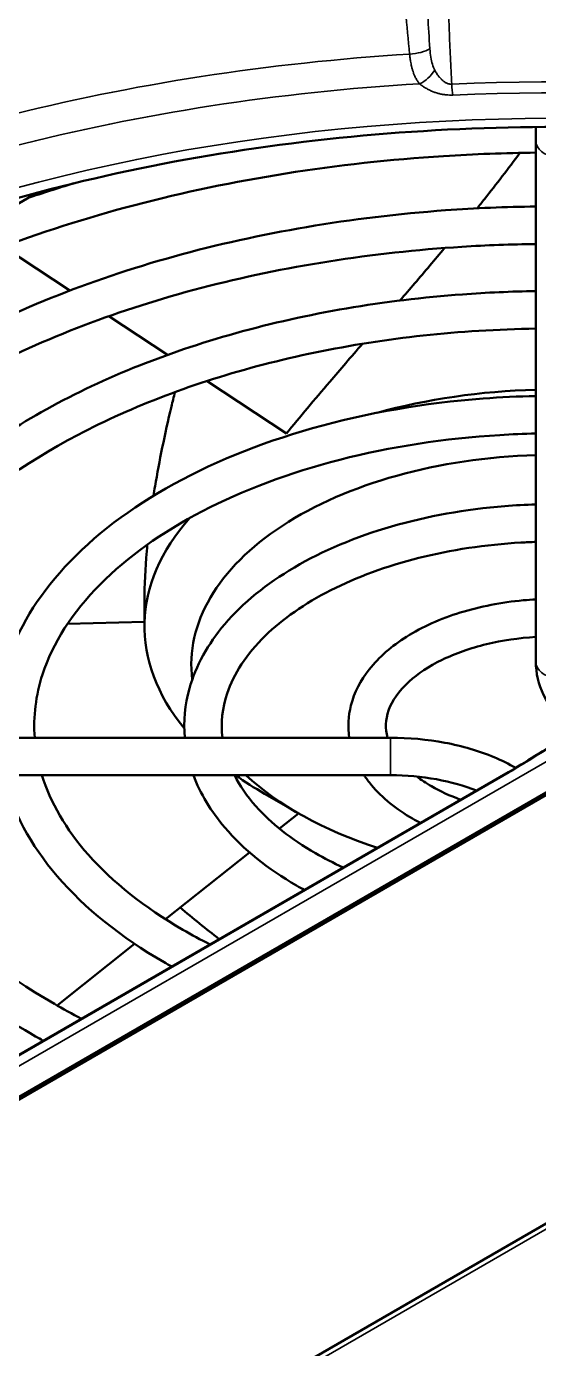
# Model space of a CAD drawing. Header units: millimetres. Extents: x 40 to 2195, y 40 to 1687.
# Drawn here: x 1615.6 to 1637.5, y 304.2 to 360.6 of the extents above; entities that cross this region are included whole.
import ezdxf

# ---------------------------------------------------------------- set-up
doc = ezdxf.new("R2010")
doc.units = ezdxf.units.MM
doc.header["$LTSCALE"] = 8
doc.layers.add('Visible (ISO)', color=7, linetype='Continuous', lineweight=50)
doc.layers.add('Visible Narrow (ISO)', color=7, linetype='Continuous', lineweight=35)

msp = doc.modelspace()

# ---------------------------------------------------------------- linework, layer by layer
at = {"layer": 'Visible (ISO)'}
for p, q in [((1637.357, 356.316), (1637.357, 355.732)), ((1637.357, 355.732), (1637.357, 333.504)), ((1616.064, 353.511), (1591.818, 339.513)), ((1617.476, 349.34), (1614.635, 351.213)), ((1621.639, 346.595), (1619.137, 348.245)), ((1626.717, 343.246), (1623.328, 345.481)), ((1570.897, 289.19), (1654.336, 337.363)), ((1652.729, 336.55), (1572.504, 290.232)), ((1620.657, 335.015), (1620.657, 336.093)), ((1620.657, 335.208), (1617.376, 335.122)), ((1631.157, 330.263), (1592.657, 330.263)), ((1631.157, 328.663), (1592.657, 328.663)), ((1593.273, 304.02), (1636.184, 328.795)), ((1627.197, 327.054), (1625.783, 327.871)), ((1627.234, 327.033), (1626.419, 326.386)), ((1625.142, 325.37), (1621.555, 322.52)), ((1620.236, 321.472), (1616.928, 318.843)), ((1532.622, 248.823), (1651.86, 317.665))]:
    msp.add_line(p, q, dxfattribs=at)
for centre, major_axis, ratio, start_param, end_param in [((1638.157, 335.015), (17.5, 0), 0.57735, 1.616527, 2.018399), ((1638.157, 333.382), (-15.5, 0), 0.57735, 4.764025, 6.354768), ((1638.157, 335.015), (-17.5, 0), 0.57735, 5.808021, 6.727725), ((1638.157, 335.015), (-17.5, 0), 0.57735, 0.679884, 0.785398), ((1638.157, 333.382), (-15.5, 0), 0.57735, 0.555474, 1.061293), ((1638.184, 325.331), (-2, 3.464), 0.577346, 6.283161, 6.283228)]:
    msp.add_ellipse(centre, major_axis=major_axis, ratio=ratio, start_param=start_param, end_param=end_param, dxfattribs=at)
for points, knots in [([(1662.293, 352.934), (1659.502, 353.767), (1656.575, 354.456), (1648.286, 355.921), (1642.745, 356.372), (1631.685, 356.258), (1626.169, 355.692), (1615.745, 353.609), (1610.838, 352.093), (1602.143, 348.293), (1598.355, 346.011), (1592.493, 341.158), (1590.31, 338.627), (1588.818, 336.025)], [3.449836, 3.449836, 3.449836, 3.449836, 3.629861, 3.629861, 3.944824, 3.944824, 4.260194, 4.260194, 4.575054, 4.575054, 4.88877, 4.88877, 5.1781, 5.1781, 5.1781, 5.1781]), ([(1595.217, 330.263), (1595.158, 331.865), (1595.378, 333.469), (1596.693, 337.638), (1598.259, 340.171), (1602.711, 344.783), (1605.555, 346.869), (1612.249, 350.425), (1616.092, 351.897), (1624.404, 354.08), (1628.872, 354.789), (1634.729, 355.161), (1636.043, 355.21), (1637.357, 355.224)], [0.764185, 0.764185, 0.764185, 0.764185, 0.965523, 0.965523, 1.293941, 1.293941, 1.612416, 1.612416, 1.929259, 1.929259, 2.246597, 2.246597, 2.337713, 2.337713, 2.337713, 2.337713]), ([(1636.675, 355.214), (1636.177, 354.538), (1635.565, 353.743), (1634.956, 352.977), (1634.851, 352.847)], [0.2258335, 0.2258335, 0.2258335, 0.2258335, 0.3333333, 0.3556295, 0.3556295, 0.3556295, 0.3556295]), ([(1600.367, 330.263), (1600.311, 331.706), (1600.495, 333.154), (1601.591, 336.88), (1602.889, 339.105), (1606.611, 343.247), (1609.072, 345.154), (1614.898, 348.425), (1618.272, 349.783), (1625.571, 351.808), (1629.496, 352.474), (1634.78, 352.856), (1636.068, 352.91), (1637.357, 352.926)], [0.763134, 0.763134, 0.763134, 0.763134, 0.95358, 0.95358, 1.26399, 1.26399, 1.584827, 1.584827, 1.908425, 1.908425, 2.231563, 2.231563, 2.334838, 2.334838, 2.334838, 2.334838]), ([(1601.968, 330.263), (1601.908, 331.638), (1602.094, 333.015), (1603.215, 336.55), (1604.541, 338.685), (1608.31, 342.565), (1610.709, 344.317), (1616.354, 347.303), (1619.594, 348.539), (1626.6, 350.371), (1630.367, 350.966), (1635.25, 351.273), (1636.303, 351.313), (1637.357, 351.326)], [0.760047, 0.760047, 0.760047, 0.760047, 0.966531, 0.966531, 1.296507, 1.296507, 1.614626, 1.614626, 1.930883, 1.930883, 2.247736, 2.247736, 2.334298, 2.334298, 2.334298, 2.334298]), ([(1633.465, 351.157), (1633.255, 350.905), (1632.61, 350.14), (1631.978, 349.402), (1631.558, 348.915)], [0.4545995, 0.4545995, 0.4545995, 0.4545995, 0.5, 0.5945679, 0.5945679, 0.5945679, 0.5945679]), ([(1606.619, 330.263), (1606.562, 331.496), (1606.714, 332.733), (1607.63, 335.873), (1608.706, 337.729), (1611.795, 341.194), (1613.844, 342.791), (1618.699, 345.534), (1621.514, 346.674), (1627.605, 348.374), (1630.879, 348.934), (1635.262, 349.255), (1636.309, 349.301), (1637.357, 349.317)], [0.758935, 0.758935, 0.758935, 0.758935, 0.952299, 0.952299, 1.260821, 1.260821, 1.581697, 1.581697, 1.906005, 1.906005, 2.22978, 2.22978, 2.330561, 2.330561, 2.330561, 2.330561]), ([(1608.221, 330.263), (1608.159, 331.427), (1608.311, 332.593), (1609.254, 335.542), (1610.357, 337.309), (1613.493, 340.512), (1615.48, 341.954), (1620.154, 344.412), (1622.835, 345.429), (1628.632, 346.937), (1631.749, 347.426), (1635.732, 347.673), (1636.544, 347.704), (1637.357, 347.717)], [0.754457, 0.754457, 0.754457, 0.754457, 0.967857, 0.967857, 1.299891, 1.299891, 1.617506, 1.617506, 1.932989, 1.932989, 2.2492, 2.2492, 2.329778, 2.329778, 2.329778, 2.329778]), ([(1629.961, 347.07), (1629.48, 346.515), (1628.341, 345.196), (1627.294, 343.953), (1626.717, 343.246)], [0.7181359, 0.7181359, 0.7181359, 0.7181359, 0.8333333, 1, 1, 1, 1]), ([(1614.372, 330.263), (1614.314, 331.234), (1614.425, 332.211), (1615.118, 334.623), (1615.919, 336.023), (1618.223, 338.647), (1619.761, 339.861), (1623.411, 341.949), (1625.532, 342.817), (1630.124, 344.115), (1632.593, 344.544), (1635.859, 344.79), (1636.608, 344.826), (1637.357, 344.84)], [0.750856, 0.750856, 0.750856, 0.750856, 0.949774, 0.949774, 1.254594, 1.254594, 1.575421, 1.575421, 1.90112, 1.90112, 2.226164, 2.226164, 2.32209, 2.32209, 2.32209, 2.32209]), ([(1621.96, 345.009), (1621.908, 344.802), (1621.563, 343.393), (1621.26, 341.92), (1621.065, 340.719), (1621.044, 340.585)], [0.4714172, 0.4714172, 0.4714172, 0.4714172, 0.5, 0.6666667, 0.6878477, 0.6878477, 0.6878477, 0.6878477]), ([(1615.976, 330.263), (1615.909, 331.165), (1616.02, 332.069), (1616.741, 334.29), (1617.569, 335.601), (1619.918, 337.963), (1621.394, 339.022), (1624.863, 340.826), (1626.851, 341.572), (1631.149, 342.678), (1633.461, 343.036), (1636.326, 343.209), (1636.842, 343.23), (1637.357, 343.24)], [0.742817, 0.742817, 0.742817, 0.742817, 0.970482, 0.970482, 1.306642, 1.306642, 1.623138, 1.623138, 1.937062, 1.937062, 2.251993, 2.251993, 2.320691, 2.320691, 2.320691, 2.320691]), ([(1622.379, 330.263), (1622.318, 330.963), (1622.385, 331.67), (1622.847, 333.33), (1623.364, 334.259), (1624.858, 336.016), (1625.867, 336.832), (1628.27, 338.244), (1629.676, 338.834), (1632.72, 339.717), (1634.357, 340.011), (1636.471, 340.18), (1636.914, 340.204), (1637.357, 340.218)], [0.734951, 0.734951, 0.734951, 0.734951, 0.944569, 0.944569, 1.241876, 1.241876, 1.562041, 1.562041, 1.890563, 1.890563, 2.218286, 2.218286, 2.304433, 2.304433, 2.304433, 2.304433]), ([(1620.78, 338.498), (1620.763, 338.311), (1620.685, 337.395), (1620.654, 336.523), (1620.657, 335.857)], [0.8016047, 0.8016047, 0.8016047, 0.8016047, 0.8333333, 0.958668, 0.958668, 0.958668, 0.958668]), ([(1623.988, 330.263), (1623.912, 330.894), (1623.977, 331.525), (1624.467, 332.992), (1625.009, 333.831), (1626.546, 335.326), (1627.493, 335.989), (1629.715, 337.119), (1630.986, 337.587), (1633.736, 338.279), (1635.216, 338.502), (1636.933, 338.601), (1637.145, 338.61), (1637.357, 338.617)], [0.715794, 0.715794, 0.715794, 0.715794, 0.975867, 0.975867, 1.32078, 1.32078, 1.634442, 1.634442, 1.945021, 1.945021, 2.257233, 2.257233, 2.301137, 2.301137, 2.301137, 2.301137]), ([(1629.394, 330.263), (1629.327, 330.722), (1629.353, 331.192), (1629.609, 332.192), (1629.879, 332.711), (1630.665, 333.707), (1631.206, 334.173), (1632.512, 334.994), (1633.289, 335.34), (1634.977, 335.863), (1635.887, 336.04), (1636.998, 336.143), (1637.177, 336.156), (1637.357, 336.166)], [0.700823, 0.700823, 0.700823, 0.700823, 0.932379, 0.932379, 1.212807, 1.212807, 1.528387, 1.528387, 1.863088, 1.863088, 2.197497, 2.197497, 2.261527, 2.261527, 2.261527, 2.261527]), ([(1631.026, 330.263), (1630.92, 330.654), (1630.934, 331.031), (1631.216, 331.83), (1631.503, 332.256), (1632.319, 332.995), (1632.797, 333.313), (1633.919, 333.857), (1634.561, 334.084), (1635.92, 334.413), (1636.632, 334.519), (1637.357, 334.563)], [0.629688, 0.629688, 0.629688, 0.629688, 0.986429, 0.986429, 1.353082, 1.353082, 1.657473, 1.657473, 1.959389, 1.959389, 2.249842, 2.249842, 2.249842, 2.249842]), ([(1637.357, 333.504), (1637.357, 333.019), (1637.473, 332.536), (1637.917, 331.603), (1638.26, 331.16), (1638.77, 330.691), (1638.858, 330.615), (1638.949, 330.541)], [5.4977871, 5.4977871, 5.4977871, 5.4977871, 5.7660978, 5.7660978, 6.0578505, 6.0578505, 6.1160547, 6.1160547, 6.1160547, 6.1160547]), ([(1636.185, 328.795), (1636.531, 328.996), (1636.923, 329.232), (1637.761, 329.756), (1638.219, 330.053), (1639.201, 330.708), (1639.736, 331.075), (1640.54, 331.644), (1640.826, 331.849), (1641.105, 332.052)], [0, 0, 0, 0, 0.1546364, 0.1546364, 0.319755, 0.319755, 0.5109923, 0.5109923, 0.6190644, 0.6190644, 0.6190644, 0.6190644]), ([(1631.157, 330.263), (1631.939, 330.263), (1632.72, 330.192), (1634.216, 329.911), (1634.93, 329.702), (1635.903, 329.294), (1636.209, 329.143), (1636.497, 328.978)], [2.3561945, 2.3561945, 2.3561945, 2.3561945, 2.6703538, 2.6703538, 2.984513, 2.984513, 3.1396888, 3.1396888, 3.1396888, 3.1396888]), ([(1616.014, 317.523), (1613.598, 318.917), (1611.561, 320.548), (1608.482, 324.127), (1607.428, 326.074), (1606.887, 328.281), (1606.846, 328.472), (1606.809, 328.663)], [0, 0, 0, 0, 0.3242966, 0.3242966, 0.6447887, 0.6447887, 0.6750224, 0.6750224, 0.6750224, 0.6750224]), ([(1616.814, 318.908), (1614.59, 320.192), (1612.737, 321.671), (1609.931, 324.861), (1608.988, 326.57), (1608.5, 328.419), (1608.47, 328.541), (1608.443, 328.663)], [0, 0, 0, 0, 0.3154666, 0.3154666, 0.63411, 0.63411, 0.6565264, 0.6565264, 0.6565264, 0.6565264]), ([(1621.494, 320.687), (1619.663, 321.744), (1618.116, 322.983), (1615.797, 325.687), (1615.003, 327.146), (1614.621, 328.663)], [0, 0, 0, 0, 0.3256911, 0.3256911, 0.6409865, 0.6409865, 0.6409865, 0.6409865]), ([(1622.294, 322.072), (1620.655, 323.019), (1619.292, 324.106), (1617.306, 326.355), (1616.642, 327.504), (1616.282, 328.663)], [0, 0, 0, 0, 0.313886, 0.313886, 0.6079749, 0.6079749, 0.6079749, 0.6079749]), ([(1627.151, 323.953), (1625.923, 324.661), (1624.882, 325.496), (1623.495, 327.125), (1623.039, 327.876), (1622.745, 328.663)], [0, 0, 0, 0, 0.3285538, 0.3285538, 0.5729123, 0.5729123, 0.5729123, 0.5729123]), ([(1627.951, 325.338), (1626.915, 325.936), (1626.058, 326.62), (1625.031, 327.772), (1624.724, 328.216), (1624.493, 328.663)], [0, 0, 0, 0, 0.3104539, 0.3104539, 0.4957706, 0.4957706, 0.4957706, 0.4957706]), ([(1632.1, 326.81), (1631.401, 327.214), (1630.802, 327.695), (1630.228, 328.381), (1630.123, 328.52), (1630.028, 328.663)], [0, 0, 0, 0, 0.3352326, 0.3352326, 0.4173043, 0.4173043, 0.4173043, 0.4173043]), ([(1631.157, 328.663), (1631.823, 328.663), (1632.489, 328.603), (1633.73, 328.377), (1634.308, 328.214), (1634.824, 328.01)], [2.3561945, 2.3561945, 2.3561945, 2.3561945, 2.6616471, 2.6616471, 2.9576753, 2.9576753, 2.9576753, 2.9576753])]:
    msp.add_open_spline(points, degree=3, knots=knots, dxfattribs=at)
for points in [[(1615.662, 353.279), (1616.312, 353.501), (1616.972, 353.713), (1617.64, 353.915)], [(1632.9, 328.196), (1632.674, 328.327), (1632.466, 328.464), (1632.278, 328.607)], [(1634.148, 327.62), (1633.691, 327.787), (1633.272, 327.982), (1632.9, 328.196)], [(1632.432, 326.629), (1632.319, 326.687), (1632.209, 326.748), (1632.1, 326.81)], [(1629.137, 324.726), (1628.72, 324.918), (1628.324, 325.123), (1627.951, 325.338)], [(1627.478, 323.769), (1627.368, 323.829), (1627.259, 323.89), (1627.151, 323.953)], [(1622.178, 323.015), (1622.725, 322.556), (1623.283, 322.109), (1623.851, 321.675)], [(1623.457, 321.447), (1623.056, 321.648), (1622.668, 321.856), (1622.294, 322.072)], [(1621.82, 320.502), (1621.71, 320.563), (1621.602, 320.625), (1621.494, 320.687)], [(1617.967, 318.277), (1617.572, 318.482), (1617.188, 318.692), (1616.814, 318.908)], [(1616.339, 317.338), (1616.23, 317.399), (1616.121, 317.461), (1616.014, 317.523)]]:
    msp.add_open_spline(points, degree=3, dxfattribs=at)
at = {"layer": 'Visible Narrow (ISO)'}
for p, q in [((1653.315, 338.202), (1573.09, 291.884)), ((1631.157, 330.263), (1631.157, 328.663)), ((1593.031, 303.842), (1635.943, 328.617)), ((1532.42, 248.466), (1651.659, 317.309))]:
    msp.add_line(p, q, dxfattribs=at)
for centre, major_axis, ratio, start_param, end_param in [((1638.157, 325.625), (-53.8, 0), 0.57735, 4.242519, 6.970327), ((1638.157, 325.995), (58.234, 0), 0.57735, 1.67723, 1.987961), ((1632.027, 359.816), (0.995, 0.097), 0.384416, 4.618711, 5.620376), ((1632.395, 358.978), (0.628, 0.778), 0.664086, 4.023963, 4.941333), ((1638.157, 325.767), (-56.256, 0), 0.57735, 4.247639, 4.790507), ((1638.157, 325.625), (-56.649, 0), 0.57735, 4.814294, 5.134082), ((1633.811, 358.498), (-0.045, 0.999), 0.063718, 1.926965, 2.524667), ((1638.157, 325.625), (-55.693, 0), 0.57735, 4.247591, 4.790507), ((1638.157, 355.732), (0.8, 0), 0.816497, 3.141593, 6.283185), ((1638.157, 333.504), (0.8, 0), 0.816497, 3.141593, 6.283185), ((1638.184, 325.331), (-2, 3.464), 0.577346, 0.000042, 0.129614)]:
    msp.add_ellipse(centre, major_axis=major_axis, ratio=ratio, start_param=start_param, end_param=end_param, dxfattribs=at)
for points, knots in [([(1633.767, 358.147), (1633.747, 358.524), (1633.728, 358.906), (1633.693, 359.675), (1633.677, 360.062), (1633.654, 360.688), (1633.645, 360.924), (1633.628, 361.476), (1633.619, 361.794), (1633.602, 362.433), (1633.595, 362.754), (1633.582, 363.4), (1633.577, 363.724), (1633.571, 364.165), (1633.57, 364.28), (1633.564, 364.83), (1633.561, 365.266), (1633.559, 366.141), (1633.56, 366.579), (1633.564, 367.262), (1633.566, 367.505), (1633.569, 367.749)], [0.0000001, 0.0000001, 0.0000001, 0.0000001, 0.1297037, 0.1297037, 0.2572479, 0.2572479, 0.3333333, 0.3333333, 0.4333784, 0.4333784, 0.5327962, 0.5327962, 0.6316322, 0.6316322, 0.6666667, 0.6666667, 0.7980234, 0.7980234, 0.9284932, 0.9284932, 1, 1, 1, 1]), ([(1631.971, 359.426), (1631.911, 360.045), (1631.856, 360.644), (1631.807, 361.223), (1631.774, 361.613), (1631.744, 361.993), (1631.716, 362.364), (1631.702, 362.544), (1631.689, 362.723), (1631.677, 362.9), (1631.644, 363.383), (1631.615, 363.851), (1631.59, 364.303), (1631.587, 364.356), (1631.584, 364.409), (1631.582, 364.461)], [0, 0, 0, 0, 0.3333333, 0.3333333, 0.3333333, 0.5575373, 0.5575373, 0.5575373, 0.6666667, 0.6666667, 0.6666667, 0.965162, 0.965162, 0.965162, 1, 1, 1, 1]), ([(1632.835, 359.657), (1632.802, 360.131), (1632.772, 360.593), (1632.745, 361.044), (1632.737, 361.188), (1632.728, 361.33), (1632.72, 361.47), (1632.687, 362.054), (1632.659, 362.617), (1632.636, 363.161), (1632.612, 363.704), (1632.593, 364.229), (1632.578, 364.733)], [0, 0, 0, 0, 0.2529425, 0.2529425, 0.2529425, 0.3333333, 0.3333333, 0.3333333, 0.6666667, 0.6666667, 0.6666667, 1, 1, 1, 1]), ([(1632.395, 358.162), (1632.374, 358.185), (1632.355, 358.209), (1632.336, 358.234), (1632.325, 358.25), (1632.314, 358.266), (1632.303, 358.282), (1632.275, 358.324), (1632.249, 358.369), (1632.225, 358.417), (1632.214, 358.438), (1632.204, 358.46), (1632.194, 358.482), (1632.176, 358.522), (1632.159, 358.562), (1632.143, 358.605), (1632.14, 358.614), (1632.137, 358.622), (1632.134, 358.631), (1632.122, 358.665), (1632.11, 358.701), (1632.099, 358.737), (1632.085, 358.782), (1632.073, 358.829), (1632.061, 358.877), (1632.058, 358.888), (1632.056, 358.899), (1632.053, 358.91), (1632.037, 358.98), (1632.022, 359.053), (1632.01, 359.128), (1632.008, 359.136), (1632.007, 359.145), (1632.006, 359.153), (1631.995, 359.218), (1631.986, 359.285), (1631.979, 359.354), (1631.976, 359.378), (1631.973, 359.402), (1631.971, 359.426)], [0.0000111, 0.0000111, 0.0000111, 0.0000111, 0.0858893, 0.0858893, 0.0858893, 0.1386981, 0.1386981, 0.1386981, 0.2736878, 0.2736878, 0.2736878, 0.3333333, 0.3333333, 0.3333333, 0.437484, 0.437484, 0.437484, 0.4586067, 0.4586067, 0.4586067, 0.5407431, 0.5407431, 0.5407431, 0.643174, 0.643174, 0.643174, 0.6666667, 0.6666667, 0.6666667, 0.8139519, 0.8139519, 0.8139519, 0.830185, 0.830185, 0.830185, 0.9563133, 0.9563133, 0.9563133, 1, 1, 1, 1]), ([(1633.04, 358.749), (1633.002, 358.82), (1632.937, 358.981), (1632.869, 359.294), (1632.843, 359.53), (1632.835, 359.657)], [0.000075, 0.000075, 0.000075, 0.000075, 0.3333333, 0.6666667, 1, 1, 1, 1]), ([(1633.767, 358.147), (1633.765, 358.147), (1633.763, 358.147), (1633.745, 358.146), (1633.729, 358.146), (1633.708, 358.148), (1633.703, 358.148), (1633.696, 358.149), (1633.693, 358.15), (1633.671, 358.152), (1633.65, 358.156), (1633.628, 358.162), (1633.627, 358.163), (1633.622, 358.164), (1633.619, 358.165), (1633.598, 358.171), (1633.58, 358.178), (1633.558, 358.188), (1633.554, 358.189), (1633.546, 358.193), (1633.542, 358.195), (1633.522, 358.204), (1633.506, 358.213), (1633.484, 358.226), (1633.479, 358.229), (1633.469, 358.236), (1633.465, 358.238), (1633.44, 358.255), (1633.421, 358.269), (1633.4, 358.286), (1633.399, 358.286), (1633.393, 358.291), (1633.389, 358.295), (1633.366, 358.314), (1633.348, 358.331), (1633.328, 358.35), (1633.327, 358.351), (1633.32, 358.358), (1633.315, 358.363), (1633.292, 358.387), (1633.273, 358.408), (1633.249, 358.436), (1633.243, 358.443), (1633.219, 358.472), (1633.201, 358.495), (1633.177, 358.529), (1633.171, 358.537), (1633.147, 358.571), (1633.129, 358.598), (1633.105, 358.637), (1633.099, 358.647), (1633.075, 358.687), (1633.058, 358.717), (1633.04, 358.749)], [0, 0, 0, 0, 0.00863, 0.00863, 0.079892, 0.079892, 0.1, 0.1, 0.110698, 0.110698, 0.194898, 0.194898, 0.2, 0.2, 0.212769, 0.212769, 0.284433, 0.284433, 0.3, 0.3, 0.314834, 0.314834, 0.377617, 0.377617, 0.4, 0.4, 0.416949, 0.416949, 0.4957, 0.4957, 0.5, 0.5, 0.519111, 0.519111, 0.59366, 0.59366, 0.6, 0.6, 0.62118, 0.62118, 0.7, 0.7, 0.723254, 0.723254, 0.8, 0.8, 0.825315, 0.825315, 0.9, 0.9, 0.927393, 0.927393, 1, 1, 1, 1])]:
    msp.add_open_spline(points, degree=3, knots=knots, dxfattribs=at)
for points in [[(1633.811, 357.682), (1633.766, 357.68), (1633.675, 357.679), (1633.53, 357.687), (1633.38, 357.708), (1633.228, 357.74), (1633.081, 357.783), (1632.941, 357.836), (1632.803, 357.898), (1632.666, 357.971), (1632.53, 358.058), (1632.439, 358.126), (1632.395, 358.162)], [(1620.657, 336.107), (1620.657, 336.103), (1620.657, 336.098), (1620.657, 336.093)], [(1635.943, 328.617), (1636.216, 328.775), (1636.804, 329.125), (1637.812, 329.758), (1638.984, 330.531), (1640.178, 331.355), (1640.878, 331.857), (1641.217, 332.104)]]:
    msp.add_open_spline(points, degree=3, dxfattribs=at)

doc.saveas('drawing.dxf')
